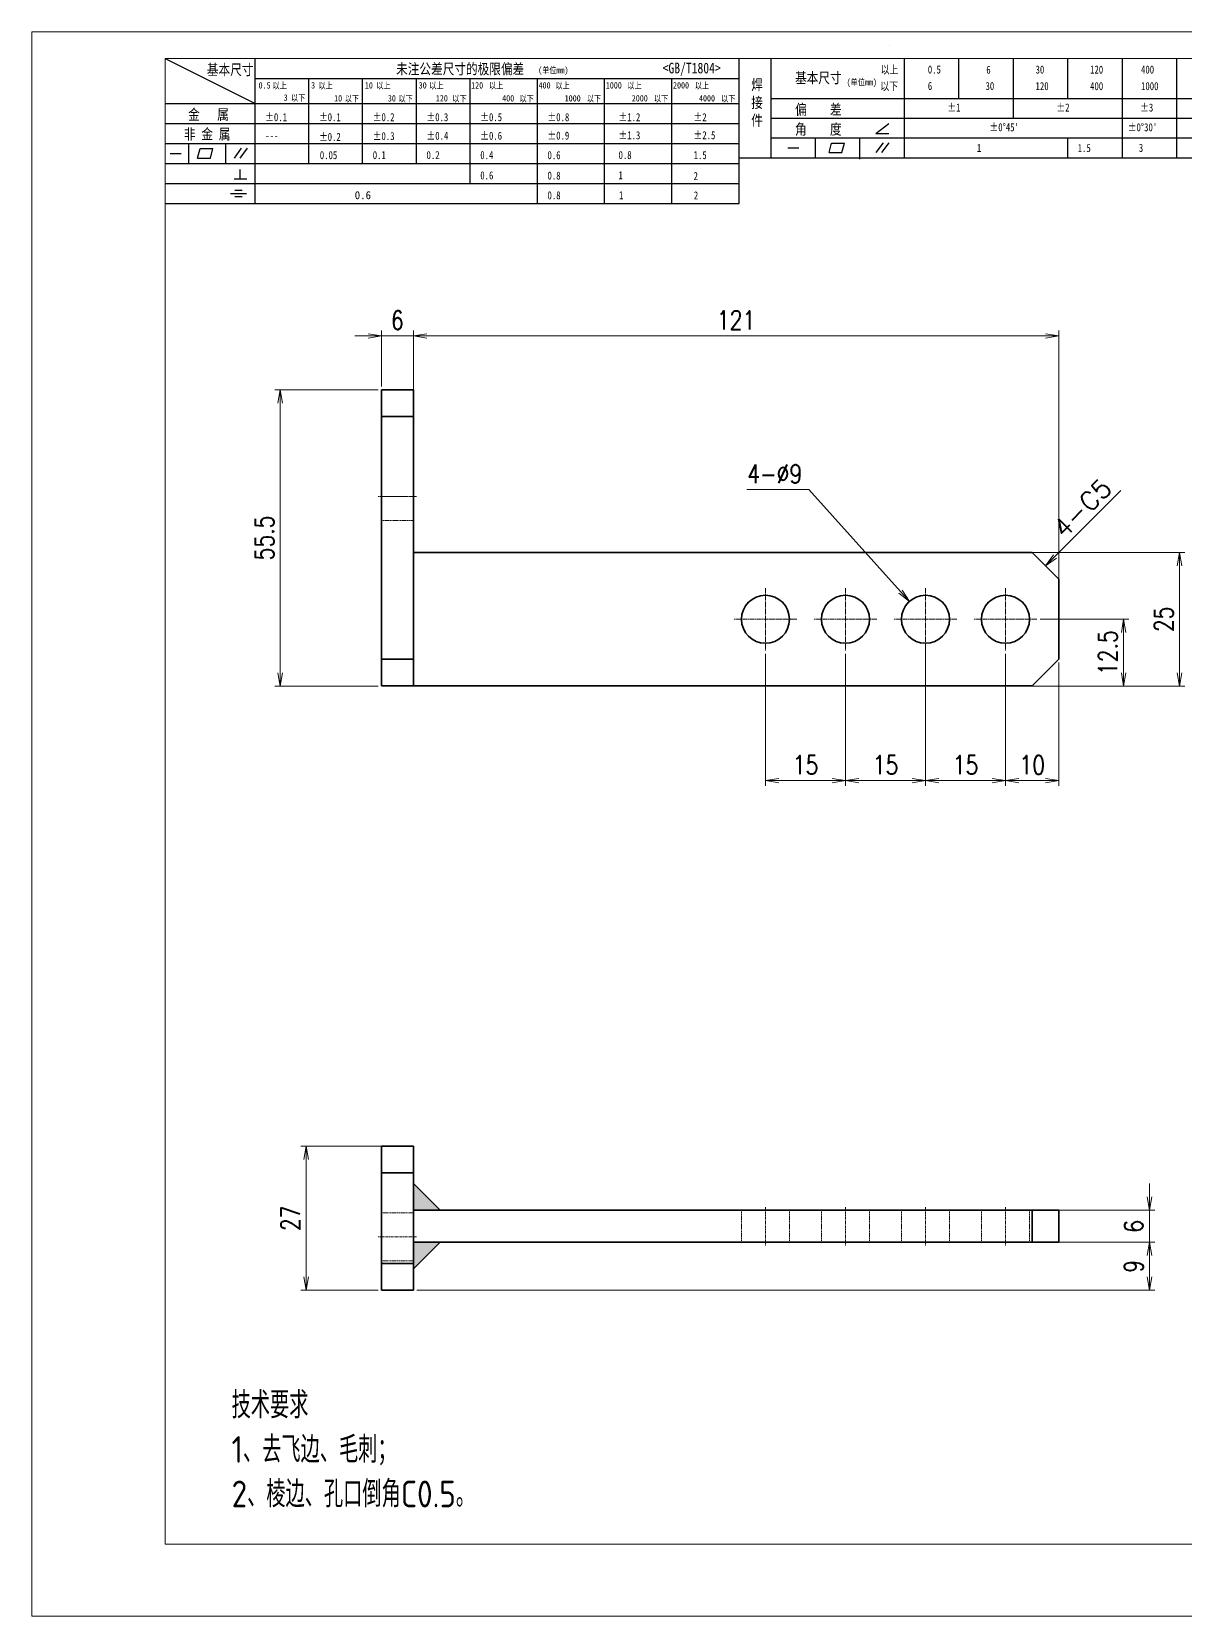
# Model space of a CAD drawing. Header units: millimetres. Extents: x -50043 to 104182, y -50696 to 36662.
# Drawn here: x -42906 to -42689.7, y 35772.4 to 36069.4 of the extents above; entities that cross this region are included whole.
import ezdxf
from ezdxf.enums import TextEntityAlignment as Align

# ---------------------------------------------------------------- set-up
doc = ezdxf.new("R2010")
doc.units = ezdxf.units.MM
doc.header["$LTSCALE"] = 0.5
doc.linetypes.add('AM_ISO02W050x2', pattern=[3.75, 3, -0.75])
doc.linetypes.add('AM_ISO08W050x2', pattern=[9, 6, -0.75, 1.5, -0.75])
for name, color, linetype, lineweight in [('DIM', 3, 'Continuous', 13), ('中心线', 2, 'AM_ISO08W050x2', 18), ('图框', 7, 'Continuous', 18), ('标注线', 3, 'Continuous', 18), ('粗实线', 7, 'Continuous', 35), ('细实线', 3, 'Continuous', 18), ('虚线', 1, 'AM_ISO02W050x2', 18)]:
    doc.layers.add(name, color=color, linetype=linetype, lineweight=lineweight)
doc.layers.add('图\\M+19E79\\M+195B6\\M+18E9A', color=7, linetype='Continuous')
doc.layers.add('打印', color=7, linetype='Continuous', lineweight=15, plot=False)
doc.layers.add('打印-禁用', color=7, linetype='Continuous', lineweight=15, plot=False)
doc.styles.add('DIM', font='romans.shx', dxfattribs={"width": 0.8, "bigfont": 'bigfont.shx'})
doc.styles.add('国标', font='simfang.ttf', dxfattribs={"width": 0.8})
doc.styles.add('机械长仿宋', font='gbenor.shx', dxfattribs={"height": 1, "bigfont": 'gbcbig.shx'})
doc.dimstyles.new('DEH 1-1$0', dxfattribs={"dimtxt": 3.5, "dimasz": 2.5, "dimexe": 1, "dimexo": 0.625, "dimgap": 1.2, "dimtad": 1, "dimzin": 9, "dimdsep": 46, "dimtxsty": 'DIM', "dimblk": 'OPEN', "dimcen": 0, "dimclrd": 8, "dimclre": 8, "dimclrt": 2, "dimazin": 2, "dimtfac": 0.5, "dimtmove": 0, "dimatfit": 3, "dimldrblk": 'OPEN', "dimfxl": 0, "dimtolj": 2, "dimlwd": 18, "dimlwe": 18, "dimarcsym": 0})
doc.dimstyles.new('DEH 1-1$3', dxfattribs={"dimtxt": 3.5, "dimasz": 2.5, "dimexe": 1, "dimexo": 0.625, "dimgap": 1.2, "dimtad": 1, "dimtoh": 1, "dimdsep": 46, "dimtxsty": 'DIM', "dimblk": 'OPEN', "dimcen": 0, "dimclrd": 8, "dimclre": 8, "dimclrt": 2, "dimazin": 2, "dimtfac": 0.5, "dimtofl": 0, "dimtmove": 0, "dimatfit": 3, "dimldrblk": 'OPEN', "dimfxl": 0, "dimtolj": 2, "dimlwd": 18, "dimlwe": 18, "dimarcsym": 0})
doc.dimstyles.new('LAM1-1', dxfattribs={"dimtxt": 3.5, "dimasz": 2.5, "dimexe": 1, "dimexo": 0.625, "dimgap": 1.2, "dimtad": 3, "dimdsep": 46, "dimtxsty": 'DIM', "dimblk": 'OPEN', "dimcen": 0, "dimclrd": 3, "dimclre": 3, "dimclrt": 2, "dimazin": 2, "dimtfac": 0.5, "dimtmove": 0, "dimatfit": 3, "dimldrblk": 'OPEN', "dimfxl": 0, "dimlwd": 13, "dimlwe": 13, "dimarcsym": 0})

# ---------------------------------------------------------------- blocks, each defined once
blk = doc.blocks.new('GZDEH零件A3图框V01版')
at = {"layer": '图\\M+19E79\\M+195B6\\M+18E9A', "color": 9}
for p, q in [((2882.49, -1554.46), (2899.37, -1562.92)), ((2899.37, -1581.67), (2899.37, -1554.46)), ((2990.09, -1581.67), (2990.09, -1554.46)), ((2996.09, -1573.08), (2996.09, -1554.46)), ((3021.09, -1561.98), (3021.09, -1554.46)), ((3031.31, -1561.98), (3031.31, -1554.46)), ((3041.53, -1561.98), (3041.53, -1554.46)), ((3051.75, -1561.98), (3051.75, -1554.46)), ((3061.98, -1561.98), (3061.98, -1554.46)), ((3072.2, -1561.98), (3072.2, -1554.46)), ((2899.37, -1558.24), (2990.09, -1558.24)), ((2909.45, -1574.17), (2909.45, -1558.24)), ((2919.53, -1574.17), (2919.53, -1558.24)), ((2929.61, -1574.17), (2929.61, -1558.24)), ((2939.69, -1577.92), (2939.69, -1558.24)), ((2952.29, -1581.67), (2952.29, -1558.24)), ((2964.89, -1581.67), (2964.89, -1558.24)), ((2977.49, -1581.67), (2977.49, -1558.24)), ((2996.09, -1561.98), (3113.09, -1561.98)), ((3021.09, -1573.08), (3021.09, -1561.98)), ((3041.53, -1565.68), (3041.53, -1561.98)), ((3061.98, -1573.08), (3061.98, -1561.98)), ((3072.2, -1573.08), (3072.2, -1561.98)), ((2882.49, -1562.92), (2990.09, -1562.92)), ((2882.49, -1566.67), (2990.09, -1566.67)), ((2996.09, -1565.68), (3113.09, -1565.68)), ((3015.75, -1568.51), (3018.15, -1566.66)), ((2882.49, -1570.42), (2990.09, -1570.42)), ((2886.92, -1574.12), (2886.92, -1570.42)), ((2893.91, -1574.12), (2893.91, -1570.42)), ((2996.09, -1569.38), (3113.09, -1569.38)), ((3004.42, -1573.08), (3004.42, -1569.38)), ((3006.97, -1572.12), (3007.45, -1570.33)), ((3007.45, -1570.33), (3009.86, -1570.33)), ((3009.39, -1572.12), (3009.86, -1570.33)), ((3012.75, -1573.08), (3012.75, -1569.38)), ((3015.75, -1568.51), (3018.15, -1568.51)), ((3015.81, -1572.12), (3017.15, -1570.26)), ((3016.89, -1572.12), (3018.23, -1570.26)), ((3051.75, -1573.08), (3051.75, -1569.38)), ((2883.43, -1572.27), (2885.49, -1572.27)), ((2888.59, -1573.16), (2889.07, -1571.37)), ((2888.59, -1573.16), (2891, -1573.16)), ((2889.07, -1571.37), (2891.48, -1571.37)), ((2891, -1573.16), (2891.48, -1571.37)), ((2895.52, -1573.16), (2896.85, -1571.3)), ((2896.6, -1573.16), (2897.94, -1571.3)), ((2990.09, -1573.08), (3113.09, -1573.08)), ((2999.26, -1571.23), (3001.32, -1571.23)), ((3006.97, -1572.12), (3009.39, -1572.12)), ((3012.75, -1573.33), (3012.75, -1573.08)), ((2882.49, -1574.17), (2990.09, -1574.17)), ((2895.42, -1577.05), (2897.81, -1577.05)), ((2896.58, -1577.05), (2896.58, -1575.28)), ((2882.49, -1577.92), (2990.09, -1577.92)), ((2894.79, -1579.77), (2897.77, -1579.77)), ((2895.57, -1579.17), (2896.92, -1579.17)), ((2882.49, -1581.67), (2990.09, -1581.67)), ((2895.57, -1580.37), (2896.93, -1580.37))]:
    blk.add_line(p, q, dxfattribs=at)
at = {"layer": '图框', "linetype": 'Continuous'}
for p, q in [((2882.49, -1554.46), (2882.49, -1832.96)), ((3272.49, -1554.46), (2882.49, -1554.46)), ((2882.49, -1832.96), (3272.49, -1832.96))]:
    blk.add_line(p, q, dxfattribs=at)
at = {"layer": '打印-禁用', "linetype": 'Continuous'}
for p, q in [((2857.49, -1549.46), (2857.49, -1846.46)), ((3277.49, -1549.46), (2857.49, -1549.46)), ((2857.49, -1846.46), (3277.49, -1846.46))]:
    blk.add_line(p, q, dxfattribs=at)
at = {"layer": '图\\M+19E79\\M+195B6\\M+18E9A', "color": 9, "style": '国标', "width": 0.8}
for s, height, p in [('基本尺寸', 2, (2890.33, -1557.58)), ('未注公差尺寸的极限偏差', 2, (2925.81, -1557.44)), ('<GB/T1804>', 2, (2975.78, -1557.27)), ('以上', 1.5, (3016.64, -1557.33)), ('0.5', 1.5, (3025.49, -1557.3)), ('6', 1.5, (3036.45, -1557.34)), ('30', 1.5, (3045.69, -1557.31)), ('120', 1.5, (3055.91, -1557.31)), ('400', 1.5, (3065.46, -1557.31)), ('30', 1.2, (2930.04, -1560.11)), ('基本尺寸', 2, (3000.6, -1559.1)), ('以下', 1.5, (3016.58, -1560.43)), ('6', 1.5, (3025.49, -1560.38)), ('30', 1.5, (3036.31, -1560.39)), ('120', 1.5, (3045.69, -1560.41)), ('400', 1.5, (3055.91, -1560.41)), ('1000', 1.5, (3065.46, -1560.41)), ('金   属', 2, (2886.82, -1565.98)), ('±0.1', 1.5, (2901.27, -1566.23)), ('±0.1', 1.5, (2911.35, -1566.23)), ('±0.2', 1.5, (2921.43, -1566.23)), ('±0.3', 1.5, (2931.51, -1566.23)), ('±0.5', 1.5, (2941.59, -1566.23)), ('±0.8', 1.5, (2954.19, -1566.23)), ('±1.2', 1.5, (2967.51, -1566.23)), ('±2', 1.5, (2981.58, -1566.23)), ('偏    差', 2, (3000.6, -1565.04)), ('±1', 1.5, (3029.16, -1564.42)), ('±2', 1.5, (3049.61, -1564.42)), ('±3', 1.5, (3065.3, -1564.42)), ('非 金 属', 2, (2886.02, -1569.65)), ('±0.3', 1.5, (2921.43, -1569.77)), ('±0.4', 1.5, (2931.51, -1569.71)), ('±0.6', 1.5, (2941.59, -1569.71)), ('±0.9', 1.5, (2954.19, -1569.68)), ('±1.3', 1.5, (2967.51, -1569.62)), ('±2.5', 1.5, (2981.58, -1569.61)), ('角    度', 2, (3000.6, -1568.74)), ("±0%%D45'", 1.5, (3037.06, -1568.12)), ("±0%%D30'", 1.5, (3062.98, -1568.12)), ('---', 1.5, (2901.27, -1569.65)), ('±0.2', 1.5, (2911.35, -1569.92)), ('1', 1.5, (3034.69, -1571.98)), ('1.5', 1.5, (3053.59, -1572.01)), ('3', 1.5, (3065.05, -1571.98)), ('0.1', 1.5, (2921.43, -1573.34)), ('0.2', 1.5, (2931.51, -1573.33)), ('0.4', 1.5, (2941.59, -1573.33)), ('0.6', 1.5, (2954.19, -1573.35)), ('0.8', 1.5, (2967.51, -1573.33)), ('1.5', 1.5, (2981.58, -1573.34)), ('0.6', 1.5, (2941.59, -1577.14)), ('0.8', 1.5, (2954.19, -1577.17)), ('1', 1.5, (2967.51, -1577.12)), ('2', 1.5, (2981.58, -1577.26)), ('0.8', 1.5, (2954.19, -1580.87)), ('1', 1.5, (2967.59, -1580.86)), ('2', 1.5, (2981.62, -1580.89))]:
    blk.add_text(s, height=height, dxfattribs=at).set_placement(p)
at = {"layer": '图\\M+19E79\\M+195B6\\M+18E9A', "color": 9, "lineweight": 15, "style": '国标', "width": 0.8}
for s, p in [('(单位mm)', (2952.44, -1557.27)), ('0.5', (2900.03, -1560.11)), ('以上', (2902.64, -1560.16)), ('3', (2909.88, -1560.11)), ('以上', (2911.25, -1560.16)), ('10', (2919.96, -1560.11)), ('以上', (2922.09, -1560.16)), ('以上', (2932.02, -1560.16)), ('120', (2939.88, -1560.11)), ('以上', (2943.21, -1560.16)), ('400', (2952.52, -1560.11)), ('以上', (2955.68, -1560.16)), ('1000', (2965.12, -1560.11)), ('以上', (2969.16, -1560.16)), ('2000', (2977.72, -1560.11)), ('以上', (2981.8, -1560.16)), ('(单位mm)', (3010.27, -1559.51)), ('3', (2904.73, -1562.41)), ('以下', (2906.1, -1562.46)), ('10', (2914.19, -1562.54)), ('以下', (2916.18, -1562.59)), ('30', (2924.27, -1562.54)), ('以下', (2926.26, -1562.59)), ('120', (2933.26, -1562.54)), ('以下', (2936.34, -1562.59)), ('400', (2945.7, -1562.54)), ('以下', (2948.94, -1562.59)), ('1000', (2957.41, -1562.54)), ('以下', (2961.54, -1562.59)), ('2000', (2969.99, -1562.54)), ('以下', (2974.14, -1562.59)), ('4000', (2982.59, -1562.54)), ('以下', (2986.74, -1562.59))]:
    blk.add_text(s, height=1.2, dxfattribs=at).set_placement(p)
at = {"layer": '图\\M+19E79\\M+195B6\\M+18E9A', "color": 9, "lineweight": 13, "style": '国标'}
blk.add_text('0.6', height=1.5, dxfattribs=at).set_placement((2918.05, -1580.85))
at = {"layer": '图\\M+19E79\\M+195B6\\M+18E9A', "color": 9, "insert": (2992.39, -1558.41), "char_height": 2, "width": 3.1877, "attachment_point": 1, "style": '国标'}
blk.add_mtext('焊\\P接\\P件', dxfattribs=at)
at = {"layer": '图\\M+19E79\\M+195B6\\M+18E9A', "color": 9, "insert": (2911.51, -1573.37), "char_height": 1.5, "attachment_point": 7, "style": '国标'}
blk.add_mtext_dynamic_manual_height_columns('0.05', width=5.1982, gutter_width=12.5, heights=[0], dxfattribs=at)
blk = doc.blocks.new('DEH A3')
at = {"layer": '图框'}
blk.add_blockref('GZDEH零件A3图框V01版', (-2857.49, 1846.46), dxfattribs=at)
blk = doc.blocks.new('_Open')
at = {"color": 0, "linetype": 'ByBlock', "lineweight": -2}
for p, q in [((-1, 0.17), (0, 0)), ((-1, -0.17), (0, 0)), ((0, 0), (-1, 0))]:
    blk.add_line(p, q, dxfattribs=at)
blk = doc.blocks.new('*D244')
at = {"layer": 'Defpoints', "color": 0, "transparency": 16777216}
for p in [(-42840.45, 36012.39), (-42840.45, 36002.28), (-42834.45, 36002.28)]:
    blk.add_point(p, dxfattribs=at)
at = {"layer": '标注线', "color": 8, "lineweight": 18, "transparency": 16777216}
for p, q in [((-42842.95, 36012.39), (-42845.45, 36012.39)), ((-42840.45, 36002.91), (-42840.45, 36013.39)), ((-42834.45, 36012.39), (-42840.45, 36012.39)), ((-42834.45, 36002.91), (-42834.45, 36013.39)), ((-42831.95, 36012.39), (-42829.45, 36012.39))]:
    blk.add_line(p, q, dxfattribs=at)
at = {"layer": '标注线', "color": 8, "lineweight": 18, "transparency": 16777216, "xscale": 2.5, "yscale": 2.5, "zscale": 2.5}
blk.add_blockref('_Open', (-42840.45, 36012.39), dxfattribs=at)
at = {"layer": '标注线', "color": 8, "lineweight": 18, "transparency": 16777216, "xscale": 2.5, "yscale": 2.5, "zscale": 2.5, "rotation": 180}
blk.add_blockref('_Open', (-42834.45, 36012.39), dxfattribs=at)
at = {"layer": '标注线', "color": 2, "transparency": 16777216, "insert": (-42837.45, 36015.34), "char_height": 3.5, "attachment_point": 5, "style": 'DIM'}
blk.add_mtext('\\A2;6', dxfattribs=at)
blk = doc.blocks.new('*D245')
at = {"layer": 'Defpoints', "color": 0, "transparency": 16777216}
for p in [(-42713.45, 36012.39), (-42834.45, 35999.78), (-42713.45, 35963.83)]:
    blk.add_point(p, dxfattribs=at)
at = {"layer": '标注线', "color": 8, "lineweight": 18, "transparency": 16777216}
for p, q in [((-42834.45, 36000.41), (-42834.45, 36013.39)), ((-42831.95, 36012.39), (-42715.95, 36012.39)), ((-42713.45, 35964.46), (-42713.45, 36013.39))]:
    blk.add_line(p, q, dxfattribs=at)
at = {"layer": '标注线', "color": 8, "lineweight": 18, "transparency": 16777216, "xscale": 2.5, "yscale": 2.5, "zscale": 2.5, "rotation": 180}
blk.add_blockref('_Open', (-42834.45, 36012.39), dxfattribs=at)
at = {"layer": '标注线', "color": 8, "lineweight": 18, "transparency": 16777216, "xscale": 2.5, "yscale": 2.5, "zscale": 2.5}
blk.add_blockref('_Open', (-42713.45, 36012.39), dxfattribs=at)
at = {"layer": '标注线', "color": 2, "transparency": 16777216, "insert": (-42773.95, 36015.34), "char_height": 3.5, "attachment_point": 5, "style": 'DIM'}
blk.add_mtext('\\A2;121', dxfattribs=at)
blk = doc.blocks.new('WELDING_5')
at = {"layer": '粗实线'}
blk.add_hatch(color=256, dxfattribs=at).paths.add_polyline_path([(0, 5), (0, 0), (5, 0)])
for q in [(0, 5), (5, 0)]:
    blk.add_line((0, 0), q, dxfattribs=at)
blk.add_lwpolyline([(0, 5), (5, 0)], dxfattribs=at)
blk = doc.blocks.new('*D246')
at = {"layer": 'Defpoints', "color": 0, "transparency": 16777216}
for p in [(-42720.62, 35971.78), (-42690.85, 35971.78), (-42718.45, 35946.78)]:
    blk.add_point(p, dxfattribs=at)
at = {"layer": '标注线', "color": 8, "lineweight": 18, "transparency": 16777216}
for p, q in [((-42719.99, 35971.78), (-42689.85, 35971.78)), ((-42690.85, 35949.28), (-42690.85, 35969.28)), ((-42717.82, 35946.78), (-42689.85, 35946.78))]:
    blk.add_line(p, q, dxfattribs=at)
at = {"layer": '标注线', "color": 8, "lineweight": 18, "transparency": 16777216, "xscale": 2.5, "yscale": 2.5, "zscale": 2.5}
for p, rotation in [((-42690.85, 35971.78), 90), ((-42690.85, 35946.78), 270)]:
    blk.add_blockref('_Open', p, dxfattribs=dict(at, rotation=rotation))
at = {"layer": '标注线', "color": 2, "transparency": 16777216, "insert": (-42693.8, 35959.28), "char_height": 3.5, "attachment_point": 5, "rotation": 90, "style": 'DIM'}
blk.add_mtext('\\A2;25', dxfattribs=at)
blk = doc.blocks.new('*D247')
at = {"layer": 'Defpoints', "color": 0, "transparency": 16777216}
for p in [(-42717.6, 35959.28), (-42719.91, 35946.78), (-42701.31, 35946.78)]:
    blk.add_point(p, dxfattribs=at)
at = {"layer": '标注线', "color": 8, "lineweight": 18, "transparency": 16777216}
for p, q in [((-42716.97, 35959.28), (-42700.31, 35959.28)), ((-42701.31, 35956.78), (-42701.31, 35949.28)), ((-42719.28, 35946.78), (-42700.31, 35946.78))]:
    blk.add_line(p, q, dxfattribs=at)
at = {"layer": '标注线', "color": 8, "lineweight": 18, "transparency": 16777216, "xscale": 2.5, "yscale": 2.5, "zscale": 2.5}
for p, rotation in [((-42701.31, 35959.28), 90), ((-42701.31, 35946.78), 270)]:
    blk.add_blockref('_Open', p, dxfattribs=dict(at, rotation=rotation))
at = {"layer": '标注线', "color": 2, "transparency": 16777216, "insert": (-42704.26, 35953.03), "char_height": 3.5, "attachment_point": 5, "rotation": 90, "style": 'DIM'}
blk.add_mtext('\\A2;12.5', dxfattribs=at)
blk = doc.blocks.new('*D248')
at = {"layer": 'Defpoints', "color": 0, "transparency": 16777216}
for p in [(-42723.45, 35953.43), (-42713.45, 35951.78), (-42713.45, 35929.04)]:
    blk.add_point(p, dxfattribs=at)
at = {"layer": '标注线', "color": 8, "lineweight": 18, "transparency": 16777216}
for p, q in [((-42723.45, 35952.81), (-42723.45, 35928.04)), ((-42713.45, 35951.16), (-42713.45, 35928.04)), ((-42720.95, 35929.04), (-42715.95, 35929.04))]:
    blk.add_line(p, q, dxfattribs=at)
at = {"layer": '标注线', "color": 8, "lineweight": 18, "transparency": 16777216, "xscale": 2.5, "yscale": 2.5, "zscale": 2.5, "rotation": 180}
blk.add_blockref('_Open', (-42723.45, 35929.04), dxfattribs=at)
at = {"layer": '标注线', "color": 8, "lineweight": 18, "transparency": 16777216, "xscale": 2.5, "yscale": 2.5, "zscale": 2.5}
blk.add_blockref('_Open', (-42713.45, 35929.04), dxfattribs=at)
at = {"layer": '标注线', "color": 2, "transparency": 16777216, "insert": (-42718.45, 35931.99), "char_height": 3.5, "attachment_point": 5, "style": 'DIM'}
blk.add_mtext('\\A2;10', dxfattribs=at)
blk = doc.blocks.new('*D249')
at = {"layer": 'Defpoints', "color": 0, "transparency": 16777216}
for p in [(-42738.45, 35953.43), (-42723.45, 35953.43), (-42738.45, 35929.04)]:
    blk.add_point(p, dxfattribs=at)
at = {"layer": '标注线', "color": 8, "lineweight": 18, "transparency": 16777216}
for p, q in [((-42738.45, 35952.81), (-42738.45, 35928.04)), ((-42723.45, 35952.81), (-42723.45, 35928.04)), ((-42725.95, 35929.04), (-42735.95, 35929.04))]:
    blk.add_line(p, q, dxfattribs=at)
at = {"layer": '标注线', "color": 8, "lineweight": 18, "transparency": 16777216, "xscale": 2.5, "yscale": 2.5, "zscale": 2.5, "rotation": 180}
blk.add_blockref('_Open', (-42738.45, 35929.04), dxfattribs=at)
at = {"layer": '标注线', "color": 8, "lineweight": 18, "transparency": 16777216, "xscale": 2.5, "yscale": 2.5, "zscale": 2.5}
blk.add_blockref('_Open', (-42723.45, 35929.04), dxfattribs=at)
at = {"layer": '标注线', "color": 2, "transparency": 16777216, "insert": (-42730.95, 35931.99), "char_height": 3.5, "attachment_point": 5, "style": 'DIM'}
blk.add_mtext('\\A2;15', dxfattribs=at)
blk = doc.blocks.new('*D250')
at = {"layer": 'Defpoints', "color": 0, "transparency": 16777216}
for p in [(-42753.45, 35953.43), (-42738.45, 35954.78), (-42753.45, 35929.04)]:
    blk.add_point(p, dxfattribs=at)
at = {"layer": '标注线', "color": 8, "lineweight": 18, "transparency": 16777216}
for p, q in [((-42753.45, 35952.81), (-42753.45, 35928.04)), ((-42738.45, 35954.16), (-42738.45, 35928.04)), ((-42740.95, 35929.04), (-42750.95, 35929.04))]:
    blk.add_line(p, q, dxfattribs=at)
at = {"layer": '标注线', "color": 8, "lineweight": 18, "transparency": 16777216, "xscale": 2.5, "yscale": 2.5, "zscale": 2.5, "rotation": 180}
blk.add_blockref('_Open', (-42753.45, 35929.04), dxfattribs=at)
at = {"layer": '标注线', "color": 8, "lineweight": 18, "transparency": 16777216, "xscale": 2.5, "yscale": 2.5, "zscale": 2.5}
blk.add_blockref('_Open', (-42738.45, 35929.04), dxfattribs=at)
at = {"layer": '标注线', "color": 2, "transparency": 16777216, "insert": (-42745.95, 35931.99), "char_height": 3.5, "attachment_point": 5, "style": 'DIM'}
blk.add_mtext('\\A2;15', dxfattribs=at)
blk = doc.blocks.new('*D251')
at = {"layer": 'Defpoints', "color": 0, "transparency": 16777216}
for p in [(-42768.45, 35953.43), (-42753.45, 35953.43), (-42768.45, 35929.04)]:
    blk.add_point(p, dxfattribs=at)
at = {"layer": '标注线', "color": 8, "lineweight": 18, "transparency": 16777216}
for p, q in [((-42768.45, 35952.81), (-42768.45, 35928.04)), ((-42753.45, 35952.81), (-42753.45, 35928.04)), ((-42755.95, 35929.04), (-42765.95, 35929.04))]:
    blk.add_line(p, q, dxfattribs=at)
at = {"layer": '标注线', "color": 8, "lineweight": 18, "transparency": 16777216, "xscale": 2.5, "yscale": 2.5, "zscale": 2.5, "rotation": 180}
blk.add_blockref('_Open', (-42768.45, 35929.04), dxfattribs=at)
at = {"layer": '标注线', "color": 8, "lineweight": 18, "transparency": 16777216, "xscale": 2.5, "yscale": 2.5, "zscale": 2.5}
blk.add_blockref('_Open', (-42753.45, 35929.04), dxfattribs=at)
at = {"layer": '标注线', "color": 2, "transparency": 16777216, "insert": (-42760.95, 35931.99), "char_height": 3.5, "attachment_point": 5, "style": 'DIM'}
blk.add_mtext('\\A2;15', dxfattribs=at)
blk = doc.blocks.new('*D252')
at = {"layer": 'Defpoints', "color": 0, "transparency": 16777216}
for p in [(-42859.44, 36002.28), (-42840.45, 36002.28), (-42840.45, 35946.78)]:
    blk.add_point(p, dxfattribs=at)
at = {"layer": '标注线', "color": 8, "lineweight": 18, "transparency": 16777216}
for p, q in [((-42841.07, 36002.28), (-42860.44, 36002.28)), ((-42859.44, 35949.28), (-42859.44, 35999.78)), ((-42841.07, 35946.78), (-42860.44, 35946.78))]:
    blk.add_line(p, q, dxfattribs=at)
at = {"layer": '标注线', "color": 8, "lineweight": 18, "transparency": 16777216, "xscale": 2.5, "yscale": 2.5, "zscale": 2.5}
for p, rotation in [((-42859.44, 36002.28), 90), ((-42859.44, 35946.78), 270)]:
    blk.add_blockref('_Open', p, dxfattribs=dict(at, rotation=rotation))
at = {"layer": '标注线', "color": 2, "transparency": 16777216, "insert": (-42862.39, 35974.53), "char_height": 3.5, "attachment_point": 5, "rotation": 90, "style": 'DIM'}
blk.add_mtext('\\A2;55.5', dxfattribs=at)
blk = doc.blocks.new('*D253')
at = {"layer": 'Defpoints', "color": 0, "transparency": 16777216}
for p in [(-42854.56, 35860.52), (-42837.45, 35860.52), (-42840.45, 35833.52)]:
    blk.add_point(p, dxfattribs=at)
at = {"layer": '标注线', "color": 8, "lineweight": 18, "transparency": 16777216}
for p, q in [((-42838.07, 35860.52), (-42855.56, 35860.52)), ((-42854.56, 35836.02), (-42854.56, 35858.02)), ((-42841.07, 35833.52), (-42855.56, 35833.52))]:
    blk.add_line(p, q, dxfattribs=at)
at = {"layer": '标注线', "color": 8, "lineweight": 18, "transparency": 16777216, "xscale": 2.5, "yscale": 2.5, "zscale": 2.5}
for p, rotation in [((-42854.56, 35860.52), 90), ((-42854.56, 35833.52), 270)]:
    blk.add_blockref('_Open', p, dxfattribs=dict(at, rotation=rotation))
at = {"layer": '标注线', "color": 2, "transparency": 16777216, "insert": (-42857.51, 35847.02), "char_height": 3.5, "attachment_point": 5, "rotation": 90, "style": 'DIM'}
blk.add_mtext('\\A2;27', dxfattribs=at)
blk = doc.blocks.new('*D254')
at = {"layer": 'Defpoints', "color": 0, "transparency": 16777216}
for p in [(-42715.95, 35842.52), (-42696.46, 35842.52), (-42834.45, 35833.52)]:
    blk.add_point(p, dxfattribs=at)
at = {"layer": '标注线', "color": 8, "lineweight": 18, "transparency": 16777216}
for p, q in [((-42715.32, 35842.52), (-42695.46, 35842.52)), ((-42696.46, 35836.02), (-42696.46, 35840.02)), ((-42833.82, 35833.52), (-42695.46, 35833.52))]:
    blk.add_line(p, q, dxfattribs=at)
at = {"layer": '标注线', "color": 8, "lineweight": 18, "transparency": 16777216, "xscale": 2.5, "yscale": 2.5, "zscale": 2.5}
for p, rotation in [((-42696.46, 35842.52), 90), ((-42696.46, 35833.52), 270)]:
    blk.add_blockref('_Open', p, dxfattribs=dict(at, rotation=rotation))
at = {"layer": '标注线', "color": 2, "transparency": 16777216, "insert": (-42699.41, 35838.02), "char_height": 3.5, "attachment_point": 5, "rotation": 90, "style": 'DIM'}
blk.add_mtext('\\A2;9', dxfattribs=at)
blk = doc.blocks.new('*D255')
at = {"layer": 'Defpoints', "color": 0, "transparency": 16777216}
for p in [(-42714.26, 35848.52), (-42696.46, 35848.52), (-42714.26, 35842.52)]:
    blk.add_point(p, dxfattribs=at)
at = {"layer": '标注线', "color": 8, "lineweight": 18, "transparency": 16777216}
for p, q in [((-42696.46, 35851.02), (-42696.46, 35853.52)), ((-42713.64, 35848.52), (-42695.46, 35848.52)), ((-42696.46, 35842.52), (-42696.46, 35848.52)), ((-42713.64, 35842.52), (-42695.46, 35842.52)), ((-42696.46, 35840.02), (-42696.46, 35837.52))]:
    blk.add_line(p, q, dxfattribs=at)
at = {"layer": '标注线', "color": 8, "lineweight": 18, "transparency": 16777216, "xscale": 2.5, "yscale": 2.5, "zscale": 2.5}
for p, rotation in [((-42696.46, 35848.52), 270), ((-42696.46, 35842.52), 90)]:
    blk.add_blockref('_Open', p, dxfattribs=dict(at, rotation=rotation))
at = {"layer": '标注线', "color": 2, "transparency": 16777216, "insert": (-42699.41, 35845.52), "char_height": 3.5, "attachment_point": 5, "rotation": 90, "style": 'DIM'}
blk.add_mtext('\\A2;6', dxfattribs=at)
blk = doc.blocks.new('*D256')
at = {"layer": 'Defpoints', "color": 0, "transparency": 16777216}
for p in [(-42741.46, 35962.63), (-42735.44, 35955.94)]:
    blk.add_point(p, dxfattribs=at)
at = {"layer": '标注线', "color": 8, "lineweight": 18, "transparency": 16777216}
for p, q in [((-42771.92, 35983.59), (-42760.32, 35983.59)), ((-42760.32, 35983.59), (-42743.13, 35964.49))]:
    blk.add_line(p, q, dxfattribs=at)
at = {"layer": '标注线', "color": 8, "lineweight": 18, "transparency": 16777216, "xscale": 2.5, "yscale": 2.5, "zscale": 2.5, "rotation": 311.9862399077568}
blk.add_blockref('_Open', (-42741.46, 35962.63), dxfattribs=at)
at = {"layer": '标注线', "color": 2, "transparency": 16777216, "insert": (-42766.72, 35986.54), "char_height": 3.5, "attachment_point": 5, "style": 'DIM'}
blk.add_mtext('\\A2;4-%%c9', dxfattribs=at)
blk = doc.blocks.new('CHAMFER_DIM_R')
at = {"layer": 'DIM', "color": 2, "style": 'DIM'}
blk.add_attdef('000', text='', height=3.5, rotation=90, dxfattribs=at).set_placement((0, 6), align=Align.BOTTOM_LEFT)
at = {"layer": 'DIM'}
blk.add_leader([(0, 0), (0, 20)], dimstyle='LAM1-1', dxfattribs=at)

msp = doc.modelspace()

# ---------------------------------------------------------------- linework, layer by layer
at = {"layer": '中心线', "ltscale": 0.180015}
for p, q in [((-42833.85, 35982.285), (-42841.05, 35982.285)), ((-42768.45, 35849.117), (-42768.45, 35841.916)), ((-42753.45, 35849.117), (-42753.45, 35841.916)), ((-42738.45, 35849.117), (-42738.45, 35841.916)), ((-42723.45, 35849.117), (-42723.45, 35841.916)), ((-42833.85, 35843.516), (-42841.05, 35843.516))]:
    msp.add_line(p, q, dxfattribs=at)
at = {"layer": '中心线', "ltscale": 0.2925}
for p, q in [((-42768.45, 35965.134), (-42768.45, 35953.434)), ((-42753.45, 35965.134), (-42753.45, 35953.434)), ((-42738.45, 35965.134), (-42738.45, 35953.434)), ((-42723.45, 35965.134), (-42723.45, 35953.434)), ((-42762.6, 35959.284), (-42774.3, 35959.284)), ((-42747.6, 35959.284), (-42759.3, 35959.284)), ((-42732.6, 35959.284), (-42744.3, 35959.284)), ((-42717.6, 35959.284), (-42729.3, 35959.284))]:
    msp.add_line(p, q, dxfattribs=at)
at = {"layer": '打印'}
msp.add_lwpolyline([(-42906.013, 36069.417), (-42486.013, 36069.417), (-42486.013, 35772.417), (-42906.013, 35772.417)], close=True, dxfattribs=at)
at = {"layer": '粗实线', "ltscale": 0.15}
for p, q in [((-42840.45, 36002.285), (-42834.45, 36002.285)), ((-42840.45, 35997.285), (-42834.45, 35997.285)), ((-42840.45, 35951.785), (-42834.45, 35951.785)), ((-42840.45, 35946.785), (-42834.45, 35946.785)), ((-42840.45, 35860.516), (-42834.45, 35860.516)), ((-42840.45, 35855.516), (-42834.45, 35855.516)), ((-42718.45, 35848.517), (-42718.45, 35842.517)), ((-42840.45, 35838.516), (-42834.45, 35838.516)), ((-42840.45, 35833.516), (-42834.45, 35833.516))]:
    msp.add_line(p, q, dxfattribs=at)
at = {"layer": '粗实线', "ltscale": 0.125}
for p, q in [((-42840.45, 36002.285), (-42840.45, 35997.285)), ((-42834.45, 36002.285), (-42834.45, 35997.285)), ((-42840.45, 35946.785), (-42840.45, 35951.785)), ((-42834.45, 35946.785), (-42834.45, 35951.785)), ((-42840.45, 35855.516), (-42840.45, 35860.516)), ((-42834.45, 35855.516), (-42834.45, 35860.516)), ((-42713.45, 35848.517), (-42718.45, 35848.517)), ((-42713.45, 35842.517), (-42718.45, 35842.517)), ((-42840.45, 35838.516), (-42840.45, 35833.516)), ((-42834.45, 35833.516), (-42834.45, 35838.516))]:
    msp.add_line(p, q, dxfattribs=at)
at = {"layer": '粗实线'}
for p, q in [((-42840.45, 35951.785), (-42840.45, 35997.285)), ((-42834.45, 35951.785), (-42834.45, 35997.285)), ((-42834.45, 35971.785), (-42718.45, 35971.785)), ((-42834.45, 35946.785), (-42718.45, 35946.785)), ((-42834.45, 35848.517), (-42718.45, 35848.517)), ((-42718.45, 35842.517), (-42834.45, 35842.517))]:
    msp.add_line(p, q, dxfattribs=at)
at = {"layer": '粗实线', "ltscale": 0.176777}
for p, q in [((-42718.45, 35971.785), (-42713.45, 35966.785)), ((-42713.45, 35951.785), (-42718.45, 35946.785))]:
    msp.add_line(p, q, dxfattribs=at)
at = {"layer": '粗实线', "ltscale": 0.375}
msp.add_line((-42713.45, 35951.785), (-42713.45, 35966.785), dxfattribs=at)
at = {"layer": '粗实线', "ltscale": 0.425}
msp.add_line((-42840.45, 35838.516), (-42840.45, 35855.516), dxfattribs=at)
at = {"layer": '粗实线', "ltscale": 0.174987}
for p, q in [((-42834.45, 35848.517), (-42834.45, 35855.516)), ((-42834.45, 35842.517), (-42834.45, 35848.517))]:
    msp.add_line(p, q, dxfattribs=at)
at = {"layer": '粗实线', "ltscale": 0.150002}
msp.add_line((-42713.45, 35848.517), (-42713.45, 35842.517), dxfattribs=at)
at = {"layer": '粗实线', "ltscale": 0.100013}
msp.add_line((-42834.45, 35838.516), (-42834.45, 35842.517), dxfattribs=at)
at = {"layer": '粗实线'}
for centre in [(-42768.45, 35959.284), (-42753.45, 35959.284), (-42738.45, 35959.284), (-42723.45, 35959.284)]:
    msp.add_circle(centre, 4.5, dxfattribs=at)
at = {"layer": '细实线', "ltscale": 2.48512e-05}
msp.add_line((-42745.178, 36066.859), (-42745.177, 36066.858), dxfattribs=at)
at = {"layer": '虚线', "ltscale": 0.15}
for p, q in [((-42840.45, 35982.285), (-42834.45, 35982.285)), ((-42840.45, 35982.285), (-42834.45, 35982.285)), ((-42834.45, 35977.785), (-42840.45, 35977.785)), ((-42840.45, 35951.785), (-42834.45, 35951.785)), ((-42840.45, 35855.516), (-42834.45, 35855.516)), ((-42840.45, 35848.016), (-42834.45, 35848.016)), ((-42772.95, 35848.517), (-42772.95, 35842.517)), ((-42763.95, 35848.517), (-42763.95, 35842.517)), ((-42757.95, 35848.517), (-42757.95, 35842.517)), ((-42748.95, 35848.517), (-42748.95, 35842.517)), ((-42742.95, 35848.517), (-42742.95, 35842.517)), ((-42733.95, 35848.517), (-42733.95, 35842.517)), ((-42727.95, 35848.517), (-42727.95, 35842.517)), ((-42718.95, 35848.517), (-42718.95, 35842.517)), ((-42718.45, 35848.517), (-42718.45, 35842.517)), ((-42840.45, 35839.016), (-42834.45, 35839.016))]:
    msp.add_line(p, q, dxfattribs=at)

# ---------------------------------------------------------------- block references
at = {"layer": '图框'}
msp.add_blockref('DEH A3', (-42906.013, 35772.417), dxfattribs=at)
at = {"layer": '标注线', "color": 1, "rotation": 315}
msp.add_blockref('CHAMFER_DIM_R', (-42715.95, 35969.285), dxfattribs=at).add_auto_attribs({'000': '4-C5'})
at = {"layer": '粗实线', "color": 1}
msp.add_blockref('WELDING_5', (-42834.45, 35848.517), dxfattribs=at)
at = {"layer": '粗实线', "color": 1, "rotation": 270}
msp.add_blockref('WELDING_5', (-42834.45, 35842.517), dxfattribs=at)

# ---------------------------------------------------------------- texts
at = {"layer": '标注线', "color": 2, "insert": (-42868.535, 35792.8), "char_height": 5, "width": 114.82461, "attachment_point": 7, "style": '机械长仿宋'}
msp.add_mtext('\\A2;技术要求\\P1、去飞边、毛刺；\\P2、棱边、孔口倒角C0.5。', dxfattribs=at)

# ---------------------------------------------------------------- dimensions: what is measured, and where the dimension line sits
at = {"layer": '标注线', "color": 1}
for base, p1, p2, picture, middle in [((-42840.45, 36012.387), (-42834.45, 36002.285), (-42840.45, 36002.285), '*D244', (-42837.45, 36015.337)), ((-42713.45, 36012.387), (-42834.45, 35999.785), (-42713.45, 35963.832), '*D245', (-42773.95, 36015.337)), ((-42768.45, 35929.036), (-42753.45, 35953.434), (-42768.45, 35953.434), '*D251', (-42760.95, 35931.986)), ((-42753.45, 35929.036), (-42738.45, 35954.784), (-42753.45, 35953.434), '*D250', (-42745.95, 35931.986)), ((-42738.45, 35929.036), (-42723.45, 35953.434), (-42738.45, 35953.434), '*D249', (-42730.95, 35931.986)), ((-42713.45, 35929.036), (-42723.45, 35953.434), (-42713.45, 35951.785), '*D248', (-42718.45, 35931.986))]:
    dim = msp.add_linear_dim(base=base, p1=p1, p2=p2, dimstyle='DEH 1-1$0', dxfattribs=at)
    dim.commit()
    dim.dimension.update_dxf_attribs({"geometry": picture, "text_midpoint": middle})
for base, p1, p2, picture, middle in [((-42859.438, 36002.285), (-42840.45, 35946.785), (-42840.45, 36002.285), '*D252', (-42862.388, 35974.535)), ((-42690.854, 35971.785), (-42718.45, 35946.785), (-42720.617, 35971.785), '*D246', (-42693.804, 35959.285)), ((-42701.306, 35946.785), (-42717.6, 35959.284), (-42719.909, 35946.785), '*D247', (-42704.256, 35953.035)), ((-42854.561, 35860.516), (-42840.45, 35833.516), (-42837.45, 35860.516), '*D253', (-42857.511, 35847.016)), ((-42696.462, 35848.517), (-42714.263, 35842.517), (-42714.263, 35848.517), '*D255', (-42699.412, 35845.517)), ((-42696.462, 35842.517), (-42834.45, 35833.516), (-42715.95, 35842.517), '*D254', (-42699.412, 35838.017))]:
    dim = msp.add_linear_dim(base=base, p1=p1, p2=p2, angle=90, dimstyle='DEH 1-1$0', dxfattribs=at)
    dim.commit()
    dim.dimension.update_dxf_attribs({"geometry": picture, "text_midpoint": middle})
dim = msp.add_diameter_dim_2p(p1=(-42735.44, 35955.939), p2=(-42741.46, 35962.629), dimstyle='DEH 1-1$3', override={"dimpost": '4-%%c<>'}, dxfattribs=at)
dim.commit()
dim.dimension.update_dxf_attribs({"geometry": '*D256', "text_midpoint": (-42766.72, 35983.585), "dimtype": 163})

doc.saveas('drawing.dxf')
